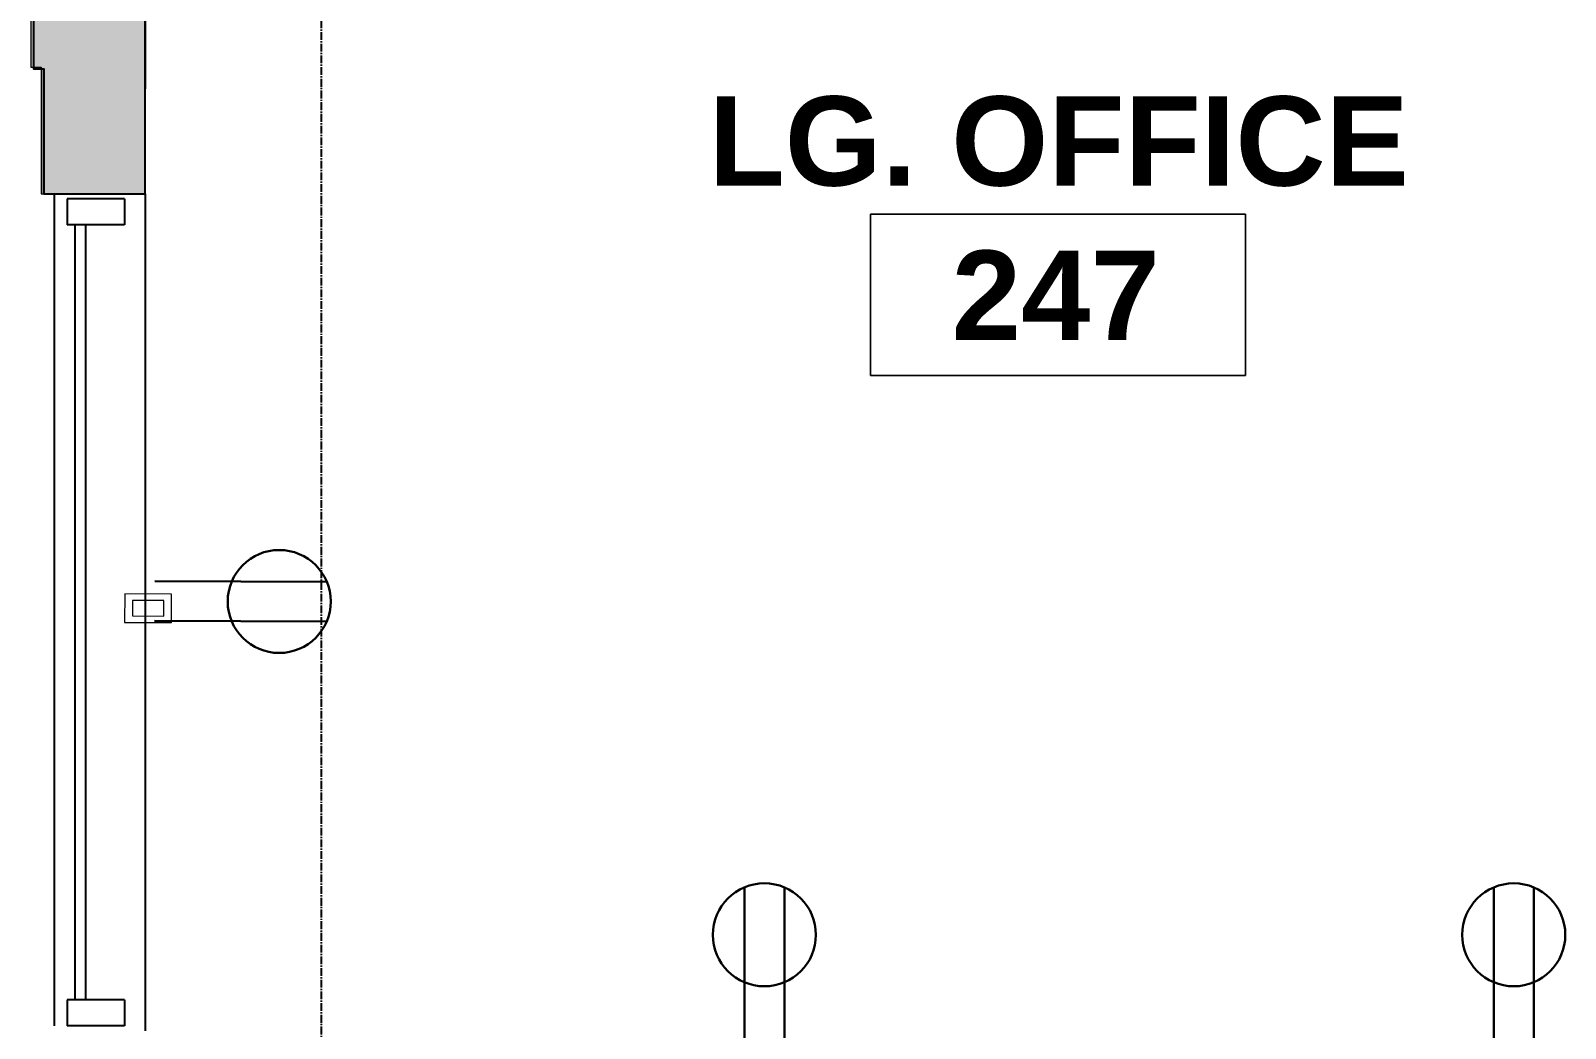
# Model space of a CAD drawing. Header units: inches. Extents: x 25329 to 28023, y 11893 to 13703.
# Drawn here: x 25500.3 to 25647.8, y 12412.4 to 12508.3 of the extents above; entities that cross this region are included whole.
import ezdxf

# ---------------------------------------------------------------- set-up
doc = ezdxf.new("R2010")
doc.units = ezdxf.units.IN
doc.header["$MEASUREMENT"] = 0
doc.linetypes.add('L1$0$Plaza America BA02$0$CENTER2', pattern=[1.125, 0.75, -0.125, 0.125, -0.125])
doc.linetypes.add('L1$0$SAG 02ATL Ste230PHII$0$CENTER2', pattern=[1.125, 0.75, -0.125, 0.125, -0.125])
for name, color, linetype in [('L1$0$A-Glaz', 8, 'Continuous'), ('L1$0$A-Wall-Extr', 8, 'Continuous'), ('L1$0$Plaza America BA02$0$A-Column grid', 8, 'L1$0$Plaza America BA02$0$CENTER2'), ('L1$0$SAG 02ATL Ste230PHII$0$A-Column grid', 8, 'L1$0$SAG 02ATL Ste230PHII$0$CENTER2')]:
    doc.layers.add(name, color=color, linetype=linetype)
for name, color, linetype, lineweight in [('X1$0$A-ANNO-NOTE', 4, 'Continuous', 30), ('X1$0$A-AREA-IDEN', 1, 'Continuous', 9), ('X1$0$A-WALL', 8, 'Continuous', 13), ('X1$0$A-WALL-PATT', 8, 'Continuous', 13), ('X1$0$E-ELEC-FIXT', 4, 'Continuous', 9)]:
    doc.layers.add(name, color=color, linetype=linetype, lineweight=lineweight)
doc.styles.add('X1$0$Swis721 Lt BT_B', font='', dxfattribs={"height": 8.583975})
doc.styles.get('X1$0$Swis721 Lt BT_B').set_extended_font_data('Swis721 Lt BT', bold=True)

# ---------------------------------------------------------------- blocks, each defined once
blk = doc.blocks.new('X1$0$PS - Duplex - Duplex-4172790-FIRST FLOOR POWER _ SIGNAL')
at = {"layer": 'X1$0$E-ELEC-FIXT'}
for p, q in [((-1.375, -2.25), (-1.375, 2.25)), ((-1.375, 2.25), (1.375, 2.25)), ((-0.75, -1.5), (-0.75, 1.5)), ((-0.75, 1.5), (0.75, 1.5)), ((0.75, 1.5), (0.75, -1.5)), ((1.375, 2.25), (1.375, -2.25)), ((1.375, -2.25), (-1.375, -2.25)), ((0.75, -1.5), (-0.75, -1.5))]:
    blk.add_line(p, q, dxfattribs=at)
blk = doc.blocks.new('X1$0$Room Tag - Room Name and Number-3379422-FIRST FLOOR POWER _ SIGNAL')
at = {"layer": 'X1$0$A-AREA-IDEN'}
for p, q in [((-0.1881, -0.1636), (-0.1881, -0.0018)), ((-0.1881, -0.0018), (0.1869, -0.0018)), ((0.1869, -0.0018), (-0.1881, -0.0018)), ((-0.1881, -0.0018), (-0.1881, -0.1636)), ((0.1869, -0.0018), (0.1869, -0.1636)), ((0.1869, -0.1636), (0.1869, -0.0018)), ((0.1869, -0.1636), (-0.1881, -0.1636)), ((-0.1881, -0.1636), (0.1869, -0.1636))]:
    blk.add_line(p, q, dxfattribs=at)

msp = doc.modelspace()

# ---------------------------------------------------------------- hatches: boundary and pattern name
at = {"layer": 'X1$0$A-WALL-PATT'}
for points in [[(25500.32, 12504.83), (25511.32, 12504.83), (25511.32, 12540.67), (25500.32, 12540.67)], [(25501.32, 12492.67), (25511.32, 12492.67), (25511.32, 12504.83), (25501.32, 12504.83)]]:
    msp.add_hatch(color=256, dxfattribs=at).paths.add_polyline_path(points, flags=0)

# ---------------------------------------------------------------- linework, layer by layer
at = {"layer": 'L1$0$A-Glaz'}
for p, q in [((25501.58, 12492.67), (25511.32, 12492.67)), ((25502.57, 12492.67), (25502.57, 12412.67)), ((25503.82, 12492.17), (25503.82, 12489.67)), ((25509.32, 12492.17), (25503.82, 12492.17)), ((25509.32, 12492.17), (25509.32, 12489.67)), ((25511.32, 12492.67), (25511.32, 12412.17)), ((25509.32, 12489.67), (25503.82, 12489.67)), ((25504.57, 12489.67), (25504.57, 12415.17)), ((25505.57, 12489.67), (25505.57, 12415.17)), ((25509.32, 12415.17), (25503.82, 12415.17)), ((25503.82, 12415.17), (25503.82, 12412.67)), ((25509.32, 12415.17), (25509.32, 12412.67)), ((25509.32, 12412.67), (25503.82, 12412.67))]:
    msp.add_line(p, q, dxfattribs=at)
at = {"layer": 'L1$0$A-Wall-Extr'}
for p, q in [((25511.32, 12492.67), (25511.32, 12552.67)), ((25500.58, 12540.67), (25500.58, 12504.67)), ((25500.58, 12504.67), (25501.58, 12504.67)), ((25501.58, 12492.67), (25501.58, 12504.67))]:
    msp.add_line(p, q, dxfattribs=at)
at = {"layer": 'L1$0$A-Wall-Extr', "flags": 128}
msp.add_lwpolyline([(25501.58, 12553.17), (25501.58, 12540.67), (25500.58, 12540.67), (25500.58, 12504.67), (25501.58, 12504.67), (25501.58, 12492.67), (25511.32, 12492.67), (25511.4, 12553.17)], close=True, dxfattribs=at)
at = {"layer": 'L1$0$Plaza America BA02$0$A-Column grid'}
msp.add_line((25528.23, 13666.96), (25528.23, 12048.88), dxfattribs=at)
at = {"layer": 'L1$0$SAG 02ATL Ste230PHII$0$A-Column grid'}
msp.add_line((25528.23, 13666.96), (25528.23, 12048.88), dxfattribs=at)
at = {"layer": 'X1$0$A-ANNO-NOTE'}
for p, q in [((25512.25, 12455.43), (25528.77, 12455.36)), ((25512.23, 12451.6), (25528.76, 12451.52)), ((25568.9, 12409.45), (25568.9, 12425.97)), ((25572.73, 12409.45), (25572.73, 12425.97)), ((25640.9, 12409.45), (25640.9, 12425.97)), ((25644.73, 12409.45), (25644.73, 12425.97))]:
    msp.add_line(p, q, dxfattribs=at)
for centre in [(25524.2, 12453.46), (25570.81, 12421.41), (25642.81, 12421.41)]:
    msp.add_circle(centre, 4.95, dxfattribs=at)
at = {"layer": 'X1$0$A-WALL'}
for p, q in [((25511.32, 12492.67), (25511.32, 12552.83)), ((25500.32, 12540.67), (25500.32, 12504.83)), ((25500.32, 12504.83), (25501.32, 12504.83)), ((25501.32, 12504.83), (25501.32, 12492.67)), ((25501.32, 12492.67), (25511.32, 12492.67))]:
    msp.add_line(p, q, dxfattribs=at)

# ---------------------------------------------------------------- block references
at = {"layer": 'X1$0$A-AREA-IDEN', "xscale": 95.99999999999994, "yscale": 95.99999999999994, "zscale": 95.99999999999994}
msp.add_blockref('X1$0$Room Tag - Room Name and Number-3379422-FIRST FLOOR POWER _ SIGNAL', (25599.08, 12490.89), dxfattribs=at)
at = {"layer": 'X1$0$E-ELEC-FIXT', "extrusion": (0, 0, -1), "rotation": 90.26671950689473}
msp.add_blockref('X1$0$PS - Duplex - Duplex-4172790-FIRST FLOOR POWER _ SIGNAL', (-25511.6, 12452.81), dxfattribs=at)

# ---------------------------------------------------------------- texts
at = {"layer": 'X1$0$A-AREA-IDEN', "char_height": 8.584, "attachment_point": 2, "line_spacing_factor": 0.998538, "style": 'X1$0$Swis721 Lt BT_B'}
for s, insert, width in [('LG. OFFICE', (25599.09, 12502.03), 75.708), ('247', (25598.81, 12487.2), 23.004)]:
    msp.add_mtext(s, dxfattribs=dict(at, insert=insert, width=width))

doc.saveas('drawing.dxf')
